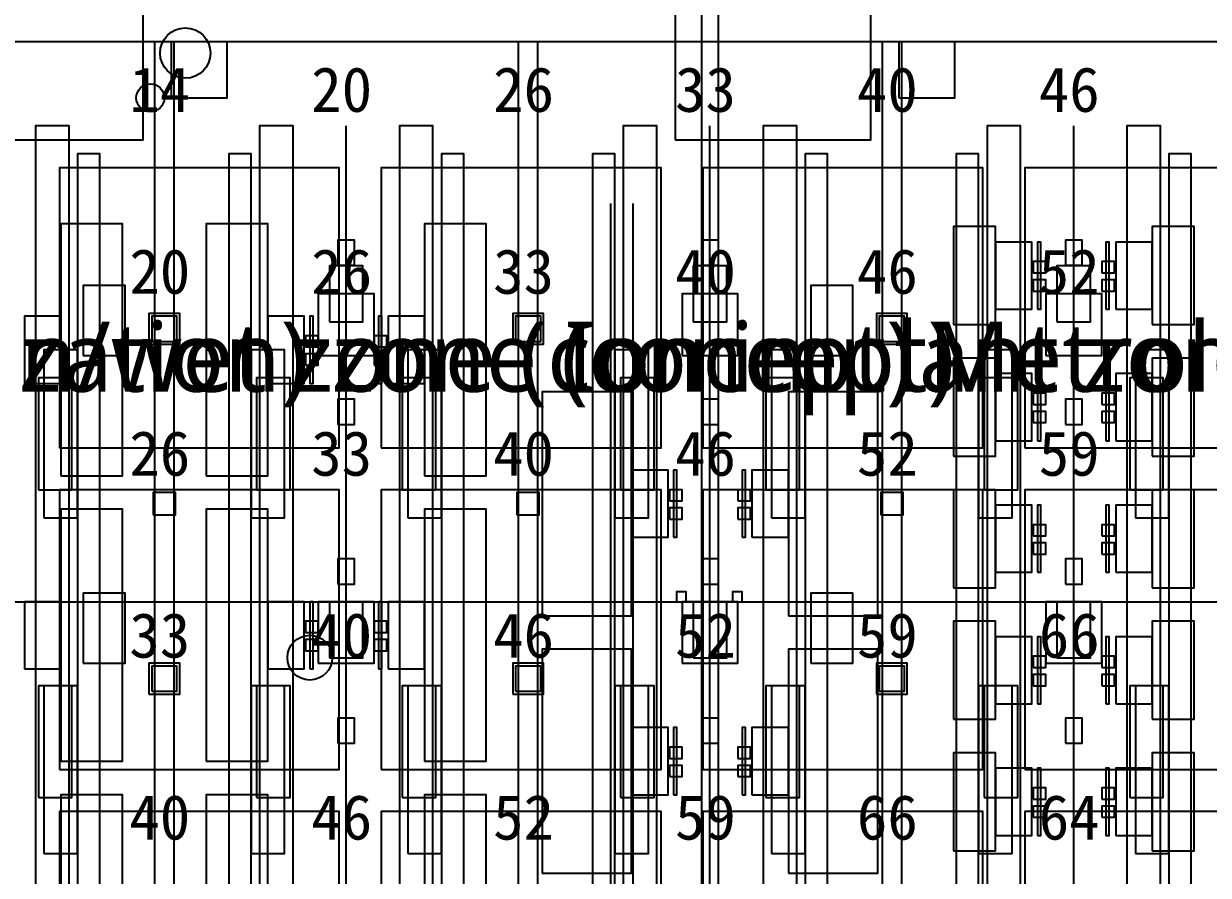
# Model space of a CAD drawing. Header units: metres. Extents: x -1640 to 1560, y -268 to 2338.
# Drawn here: x -110.28 to -67.94, y 1693.22 to 1723.65 of the extents above; entities that cross this region are included whole.
import ezdxf

# ---------------------------------------------------------------- set-up
doc = ezdxf.new("R2010")
doc.units = ezdxf.units.M
for name, color, linetype in [('1F_CHL', 4, 'Continuous'), ('1F_EHS_EXIT_DOOR_CONCEPT', 3, 'Continuous'), ('1F_EHS_EXTINGUISHER_HYDRANT_CABINET_CONCEPT', 1, 'Continuous'), ('1F_PUMP', 2, 'Continuous'), ('1F_SCR', 3, 'Continuous'), ('1F_STRUCT_COLUMN', 8, 'Continuous'), ('1F_ZONE', 3, 'Continuous'), ('2F_CSF_LATERAL_RACK_CONCEPT', 9, 'Continuous'), ('2F_EHS_EXIT_DOOR_CONCEPT', 3, 'Continuous'), ('2F_RFG', 5, 'Continuous'), ('2F_STRUCT_COLUMN', 8, 'Continuous'), ('2F_VMB', 6, 'Continuous'), ('2F_ZONE', 3, 'Continuous'), ('3F_CLEANROOM_OVERHEAD_PIPE_DUCT_CONCEPT', 9, 'Continuous'), ('3F_EHS_EGRESS_DIST_M', 2, 'Continuous'), ('3F_EHS_EXIT_DOOR_CONCEPT', 3, 'Continuous'), ('3F_EHS_SAFETY_SHOWER_EYEWASH_CONCEPT', 3, 'Continuous'), ('3F_FOUP', 5, 'Continuous'), ('3F_IMP', 1, 'Continuous'), ('3F_METRO', 2, 'Continuous'), ('3F_OHT', 9, 'Continuous'), ('3F_OHTV', 1, 'Continuous'), ('3F_STRUCT_COLUMN', 8, 'Continuous'), ('3F_TBAR', 6, 'Continuous'), ('3F_TEXT', 7, 'Continuous'), ('3F_WET', 6, 'Continuous'), ('3F_ZONE', 3, 'Continuous'), ('4F_FFU', 1, 'Continuous'), ('4F_STRUCT_PLENUM_TRUSS_CONCEPT', 9, 'Continuous'), ('4F_ZONE', 3, 'Continuous'), ('5F_CHL', 4, 'Continuous'), ('5F_EHS_EXIT_DOOR_CONCEPT', 3, 'Continuous'), ('5F_EHS_EXTINGUISHER_HYDRANT_CABINET_CONCEPT', 1, 'Continuous'), ('5F_PUMP', 2, 'Continuous'), ('5F_SCR', 3, 'Continuous'), ('5F_STRUCT_COLUMN', 8, 'Continuous'), ('5F_ZONE', 3, 'Continuous'), ('6F_CSF_LATERAL_RACK_CONCEPT', 9, 'Continuous'), ('6F_EHS_EXIT_DOOR_CONCEPT', 3, 'Continuous'), ('6F_RFG', 5, 'Continuous'), ('6F_STRUCT_COLUMN', 8, 'Continuous'), ('6F_VMB', 6, 'Continuous'), ('6F_ZONE', 3, 'Continuous'), ('7F_CLEANROOM_OVERHEAD_PIPE_DUCT_CONCEPT', 9, 'Continuous'), ('7F_EHS_EGRESS_DIST_M', 2, 'Continuous'), ('7F_EHS_EXIT_DOOR_CONCEPT', 3, 'Continuous'), ('7F_EHS_SAFETY_SHOWER_EYEWASH_CONCEPT', 3, 'Continuous'), ('7F_FOUP', 5, 'Continuous'), ('7F_IMP', 1, 'Continuous'), ('7F_METRO', 2, 'Continuous'), ('7F_OHT', 9, 'Continuous'), ('7F_OHTV', 1, 'Continuous'), ('7F_STRUCT_COLUMN', 8, 'Continuous'), ('7F_TBAR', 6, 'Continuous'), ('7F_TEXT', 7, 'Continuous'), ('7F_WET', 6, 'Continuous'), ('7F_ZONE', 3, 'Continuous'), ('8F_FFU', 1, 'Continuous'), ('8F_STRUCT_PLENUM_TRUSS_CONCEPT', 9, 'Continuous'), ('8F_ZONE', 3, 'Continuous'), ('EHS_GAS_SUPPLY', 3, 'Continuous'), ('EHS_PROCESS_EXHAUST', 1, 'Continuous'), ('EHS_TREATED_EXHAUST', 30, 'Continuous'), ('RF_RSC', 4, 'Continuous'), ('RF_STACK', 2, 'Continuous'), ('UTIL_GAS.SPEC_CONCEPT', 3, 'Continuous'), ('UTIL_PCW.R_CONCEPT', 1, 'Continuous'), ('UTIL_PCW.S_CONCEPT', 6, 'Continuous')]:
    doc.layers.add(name, color=color, linetype=linetype)
doc.styles.add('KO', font='malgun.ttf')

msp = doc.modelspace()

# ---------------------------------------------------------------- linework, layer by layer
at = {"layer": '1F_CHL'}
for points in [[(-108.15, 1711.8), (-106.65, 1711.8), (-106.65, 1714.3), (-108.15, 1714.3)], [(-82.15, 1711.8), (-80.65, 1711.8), (-80.65, 1714.3), (-82.15, 1714.3)], [(-108.15, 1700.8), (-106.65, 1700.8), (-106.65, 1703.3), (-108.15, 1703.3)], [(-82.15, 1700.8), (-80.65, 1700.8), (-80.65, 1703.3), (-82.15, 1703.3)]]:
    msp.add_lwpolyline(points, close=True, dxfattribs=at)
at = {"layer": '1F_EHS_EXIT_DOOR_CONCEPT'}
msp.add_circle((-104.5, 1722.6), 0.9, dxfattribs=at)
at = {"layer": '1F_EHS_EXTINGUISHER_HYDRANT_CABINET_CONCEPT'}
msp.add_circle((-105.75, 1721), 0.5, dxfattribs=at)
at = {"layer": '1F_PUMP'}
for points in [[(-109.75, 1707), (-108.55, 1707), (-108.55, 1711), (-109.75, 1711)], [(-101.95, 1707), (-100.75, 1707), (-100.75, 1711), (-101.95, 1711)], [(-96.75, 1707), (-95.55, 1707), (-95.55, 1711), (-96.75, 1711)], [(-88.95, 1707), (-87.75, 1707), (-87.75, 1711), (-88.95, 1711)], [(-83.75, 1707), (-82.55, 1707), (-82.55, 1711), (-83.75, 1711)], [(-75.95, 1707), (-74.75, 1707), (-74.75, 1711), (-75.95, 1711)], [(-70.75, 1707), (-69.55, 1707), (-69.55, 1711), (-70.75, 1711)], [(-109.75, 1696), (-108.55, 1696), (-108.55, 1700), (-109.75, 1700)], [(-101.95, 1696), (-100.75, 1696), (-100.75, 1700), (-101.95, 1700)], [(-96.75, 1696), (-95.55, 1696), (-95.55, 1700), (-96.75, 1700)], [(-88.95, 1696), (-87.75, 1696), (-87.75, 1700), (-88.95, 1700)], [(-83.75, 1696), (-82.55, 1696), (-82.55, 1700), (-83.75, 1700)], [(-75.95, 1696), (-74.75, 1696), (-74.75, 1700), (-75.95, 1700)], [(-70.75, 1696), (-69.55, 1696), (-69.55, 1700), (-70.75, 1700)]]:
    msp.add_lwpolyline(points, close=True, dxfattribs=at)
at = {"layer": '1F_SCR'}
for points in [[(-99.75, 1711.8), (-97.75, 1711.8), (-97.75, 1714), (-99.75, 1714)], [(-86.75, 1711.8), (-84.75, 1711.8), (-84.75, 1714), (-86.75, 1714)], [(-73.75, 1711.8), (-71.75, 1711.8), (-71.75, 1714), (-73.75, 1714)], [(-99.75, 1700.8), (-97.75, 1700.8), (-97.75, 1703), (-99.75, 1703)], [(-86.75, 1700.8), (-84.75, 1700.8), (-84.75, 1703), (-86.75, 1703)], [(-73.75, 1700.8), (-71.75, 1700.8), (-71.75, 1703), (-73.75, 1703)]]:
    msp.add_lwpolyline(points, close=True, dxfattribs=at)
at = {"layer": '1F_STRUCT_COLUMN'}
for points in [[(-105.8, 1712.2), (-104.7, 1712.2), (-104.7, 1713.3), (-105.8, 1713.3)], [(-92.8, 1712.2), (-91.7, 1712.2), (-91.7, 1713.3), (-92.8, 1713.3)], [(-79.8, 1712.2), (-78.7, 1712.2), (-78.7, 1713.3), (-79.8, 1713.3)], [(-105.8, 1699.7), (-104.7, 1699.7), (-104.7, 1700.8), (-105.8, 1700.8)], [(-92.8, 1699.7), (-91.7, 1699.7), (-91.7, 1700.8), (-92.8, 1700.8)], [(-79.8, 1699.7), (-78.7, 1699.7), (-78.7, 1700.8), (-79.8, 1700.8)]]:
    msp.add_lwpolyline(points, close=True, dxfattribs=at)
at = {"layer": '1F_ZONE'}
msp.add_lwpolyline([(-283, 1569), (-57.5, 1569), (-57.5, 1723), (-283, 1723)], close=True, dxfattribs=at)
at = {"layer": '2F_CSF_LATERAL_RACK_CONCEPT'}
for points in [[(-108.35, 1573), (-107.55, 1573), (-107.55, 1719), (-108.35, 1719)], [(-102.95, 1573), (-102.15, 1573), (-102.15, 1719), (-102.95, 1719)], [(-95.35, 1573), (-94.55, 1573), (-94.55, 1719), (-95.35, 1719)], [(-89.95, 1573), (-89.15, 1573), (-89.15, 1719), (-89.95, 1719)], [(-82.35, 1573), (-81.55, 1573), (-81.55, 1719), (-82.35, 1719)], [(-76.95, 1573), (-76.15, 1573), (-76.15, 1719), (-76.95, 1719)], [(-69.35, 1573), (-68.55, 1573), (-68.55, 1719), (-69.35, 1719)]]:
    msp.add_lwpolyline(points, close=True, dxfattribs=at)
at = {"layer": '2F_EHS_EXIT_DOOR_CONCEPT'}
msp.add_circle((-104.5, 1722.6), 0.9, dxfattribs=at)
at = {"layer": '2F_RFG'}
for points in [[(-109.55, 1706), (-108.35, 1706), (-108.35, 1712), (-109.55, 1712)], [(-102.15, 1706), (-100.95, 1706), (-100.95, 1712), (-102.15, 1712)], [(-96.55, 1706), (-95.35, 1706), (-95.35, 1712), (-96.55, 1712)], [(-89.15, 1706), (-87.95, 1706), (-87.95, 1712), (-89.15, 1712)], [(-83.55, 1706), (-82.35, 1706), (-82.35, 1712), (-83.55, 1712)], [(-76.15, 1706), (-74.95, 1706), (-74.95, 1712), (-76.15, 1712)], [(-70.55, 1706), (-69.35, 1706), (-69.35, 1712), (-70.55, 1712)], [(-109.55, 1694), (-108.35, 1694), (-108.35, 1700), (-109.55, 1700)], [(-102.15, 1694), (-100.95, 1694), (-100.95, 1700), (-102.15, 1700)], [(-96.55, 1694), (-95.35, 1694), (-95.35, 1700), (-96.55, 1700)], [(-89.15, 1694), (-87.95, 1694), (-87.95, 1700), (-89.15, 1700)], [(-83.55, 1694), (-82.35, 1694), (-82.35, 1700), (-83.55, 1700)], [(-76.15, 1694), (-74.95, 1694), (-74.95, 1700), (-76.15, 1700)], [(-70.55, 1694), (-69.35, 1694), (-69.35, 1700), (-70.55, 1700)]]:
    msp.add_lwpolyline(points, close=True, dxfattribs=at)
at = {"layer": '2F_STRUCT_COLUMN'}
for points in [[(-105.7, 1712.3), (-104.8, 1712.3), (-104.8, 1713.2), (-105.7, 1713.2)], [(-92.7, 1712.3), (-91.8, 1712.3), (-91.8, 1713.2), (-92.7, 1713.2)], [(-79.7, 1712.3), (-78.8, 1712.3), (-78.8, 1713.2), (-79.7, 1713.2)], [(-105.7, 1699.8), (-104.8, 1699.8), (-104.8, 1700.7), (-105.7, 1700.7)], [(-92.7, 1699.8), (-91.8, 1699.8), (-91.8, 1700.7), (-92.7, 1700.7)], [(-79.7, 1699.8), (-78.8, 1699.8), (-78.8, 1700.7), (-79.7, 1700.7)]]:
    msp.add_lwpolyline(points, close=True, dxfattribs=at)
at = {"layer": '2F_VMB'}
for points in [[(-99.35, 1713), (-98.15, 1713), (-98.15, 1715), (-99.35, 1715)], [(-86.35, 1713), (-85.15, 1713), (-85.15, 1715), (-86.35, 1715)], [(-73.35, 1713), (-72.15, 1713), (-72.15, 1715), (-73.35, 1715)], [(-99.35, 1701), (-98.15, 1701), (-98.15, 1703), (-99.35, 1703)], [(-86.35, 1701), (-85.15, 1701), (-85.15, 1703), (-86.35, 1703)], [(-73.35, 1701), (-72.15, 1701), (-72.15, 1703), (-73.35, 1703)]]:
    msp.add_lwpolyline(points, close=True, dxfattribs=at)
at = {"layer": '2F_ZONE'}
msp.add_lwpolyline([(-283, 1569), (-57.5, 1569), (-57.5, 1723), (-283, 1723)], close=True, dxfattribs=at)
at = {"layer": '3F_CLEANROOM_OVERHEAD_PIPE_DUCT_CONCEPT'}
for points in [[(-109.85, 1572), (-108.65, 1572), (-108.65, 1720), (-109.85, 1720)], [(-101.85, 1572), (-100.65, 1572), (-100.65, 1720), (-101.85, 1720)], [(-96.85, 1572), (-95.65, 1572), (-95.65, 1720), (-96.85, 1720)], [(-88.85, 1572), (-87.65, 1572), (-87.65, 1720), (-88.85, 1720)], [(-83.85, 1572), (-82.65, 1572), (-82.65, 1720), (-83.85, 1720)], [(-75.85, 1572), (-74.65, 1572), (-74.65, 1720), (-75.85, 1720)], [(-70.85, 1572), (-69.65, 1572), (-69.65, 1720), (-70.85, 1720)]]:
    msp.add_lwpolyline(points, close=True, dxfattribs=at)
at = {"layer": '3F_EHS_EXIT_DOOR_CONCEPT'}
msp.add_circle((-104.5, 1722.6), 0.9, dxfattribs=at)
at = {"layer": '3F_EHS_SAFETY_SHOWER_EYEWASH_CONCEPT'}
msp.add_circle((-100.05, 1701), 0.8, dxfattribs=at)
at = {"layer": '3F_FOUP'}
for points in [[(-74.2, 1714.75), (-73.75, 1714.75), (-73.75, 1715.15), (-74.2, 1715.15)], [(-71.75, 1714.75), (-71.3, 1714.75), (-71.3, 1715.15), (-71.75, 1715.15)], [(-74.2, 1714.1), (-73.75, 1714.1), (-73.75, 1714.5), (-74.2, 1714.5)], [(-71.75, 1714.1), (-71.3, 1714.1), (-71.3, 1714.5), (-71.75, 1714.5)], [(-100.2, 1712.1), (-99.75, 1712.1), (-99.75, 1712.5), (-100.2, 1712.5)], [(-97.75, 1712.1), (-97.3, 1712.1), (-97.3, 1712.5), (-97.75, 1712.5)], [(-100.2, 1711.45), (-99.75, 1711.45), (-99.75, 1711.85), (-100.2, 1711.85)], [(-97.75, 1711.45), (-97.3, 1711.45), (-97.3, 1711.85), (-97.75, 1711.85)], [(-74.2, 1710.05), (-73.75, 1710.05), (-73.75, 1710.45), (-74.2, 1710.45)], [(-71.75, 1710.05), (-71.3, 1710.05), (-71.3, 1710.45), (-71.75, 1710.45)], [(-74.2, 1709.4), (-73.75, 1709.4), (-73.75, 1709.8), (-74.2, 1709.8)], [(-71.75, 1709.4), (-71.3, 1709.4), (-71.3, 1709.8), (-71.75, 1709.8)], [(-87.2, 1706.6), (-86.75, 1706.6), (-86.75, 1707), (-87.2, 1707)], [(-84.75, 1706.6), (-84.3, 1706.6), (-84.3, 1707), (-84.75, 1707)], [(-87.2, 1705.95), (-86.75, 1705.95), (-86.75, 1706.35), (-87.2, 1706.35)], [(-84.75, 1705.95), (-84.3, 1705.95), (-84.3, 1706.35), (-84.75, 1706.35)], [(-74.2, 1705.35), (-73.75, 1705.35), (-73.75, 1705.75), (-74.2, 1705.75)], [(-71.75, 1705.35), (-71.3, 1705.35), (-71.3, 1705.75), (-71.75, 1705.75)], [(-74.2, 1704.7), (-73.75, 1704.7), (-73.75, 1705.1), (-74.2, 1705.1)], [(-71.75, 1704.7), (-71.3, 1704.7), (-71.3, 1705.1), (-71.75, 1705.1)], [(-100.2, 1701.9), (-99.75, 1701.9), (-99.75, 1702.3), (-100.2, 1702.3)], [(-97.75, 1701.9), (-97.3, 1701.9), (-97.3, 1702.3), (-97.75, 1702.3)], [(-100.2, 1701.25), (-99.75, 1701.25), (-99.75, 1701.65), (-100.2, 1701.65)], [(-97.75, 1701.25), (-97.3, 1701.25), (-97.3, 1701.65), (-97.75, 1701.65)], [(-74.2, 1700.65), (-73.75, 1700.65), (-73.75, 1701.05), (-74.2, 1701.05)], [(-71.75, 1700.65), (-71.3, 1700.65), (-71.3, 1701.05), (-71.75, 1701.05)], [(-74.2, 1700), (-73.75, 1700), (-73.75, 1700.4), (-74.2, 1700.4)], [(-71.75, 1700), (-71.3, 1700), (-71.3, 1700.4), (-71.75, 1700.4)], [(-87.2, 1697.4), (-86.75, 1697.4), (-86.75, 1697.8), (-87.2, 1697.8)], [(-84.75, 1697.4), (-84.3, 1697.4), (-84.3, 1697.8), (-84.75, 1697.8)], [(-87.2, 1696.75), (-86.75, 1696.75), (-86.75, 1697.15), (-87.2, 1697.15)], [(-84.75, 1696.75), (-84.3, 1696.75), (-84.3, 1697.15), (-84.75, 1697.15)], [(-74.2, 1695.95), (-73.75, 1695.95), (-73.75, 1696.35), (-74.2, 1696.35)], [(-71.75, 1695.95), (-71.3, 1695.95), (-71.3, 1696.35), (-71.75, 1696.35)], [(-74.2, 1695.3), (-73.75, 1695.3), (-73.75, 1695.7), (-74.2, 1695.7)], [(-71.75, 1695.3), (-71.3, 1695.3), (-71.3, 1695.7), (-71.75, 1695.7)]]:
    msp.add_lwpolyline(points, close=True, dxfattribs=at)
at = {"layer": '3F_IMP'}
for points in [[(-91.75, 1702.5), (-88.55, 1702.5), (-88.55, 1710.5), (-91.75, 1710.5)], [(-82.95, 1702.5), (-79.75, 1702.5), (-79.75, 1710.5), (-82.95, 1710.5)], [(-88.55, 1705.3), (-87.25, 1705.3), (-87.25, 1707.7), (-88.55, 1707.7)], [(-84.25, 1705.3), (-82.95, 1705.3), (-82.95, 1707.7), (-84.25, 1707.7)], [(-91.75, 1693.3), (-88.55, 1693.3), (-88.55, 1701.3), (-91.75, 1701.3)], [(-82.95, 1693.3), (-79.75, 1693.3), (-79.75, 1701.3), (-82.95, 1701.3)], [(-88.55, 1696.1), (-87.25, 1696.1), (-87.25, 1698.5), (-88.55, 1698.5)], [(-84.25, 1696.1), (-82.95, 1696.1), (-82.95, 1698.5), (-84.25, 1698.5)]]:
    msp.add_lwpolyline(points, close=True, dxfattribs=at)
at = {"layer": '3F_METRO'}
for points in [[(-77.05, 1712.9), (-75.55, 1712.9), (-75.55, 1716.4), (-77.05, 1716.4)], [(-69.95, 1712.9), (-68.45, 1712.9), (-68.45, 1716.4), (-69.95, 1716.4)], [(-75.55, 1713.45), (-74.25, 1713.45), (-74.25, 1715.85), (-75.55, 1715.85)], [(-71.25, 1713.45), (-69.95, 1713.45), (-69.95, 1715.85), (-71.25, 1715.85)], [(-77.05, 1708.2), (-75.55, 1708.2), (-75.55, 1711.7), (-77.05, 1711.7)], [(-69.95, 1708.2), (-68.45, 1708.2), (-68.45, 1711.7), (-69.95, 1711.7)], [(-75.55, 1708.75), (-74.25, 1708.75), (-74.25, 1711.15), (-75.55, 1711.15)], [(-71.25, 1708.75), (-69.95, 1708.75), (-69.95, 1711.15), (-71.25, 1711.15)], [(-77.05, 1703.5), (-75.55, 1703.5), (-75.55, 1707), (-77.05, 1707)], [(-69.95, 1703.5), (-68.45, 1703.5), (-68.45, 1707), (-69.95, 1707)], [(-75.55, 1704.05), (-74.25, 1704.05), (-74.25, 1706.45), (-75.55, 1706.45)], [(-71.25, 1704.05), (-69.95, 1704.05), (-69.95, 1706.45), (-71.25, 1706.45)], [(-77.05, 1698.8), (-75.55, 1698.8), (-75.55, 1702.3), (-77.05, 1702.3)], [(-69.95, 1698.8), (-68.45, 1698.8), (-68.45, 1702.3), (-69.95, 1702.3)], [(-75.55, 1699.35), (-74.25, 1699.35), (-74.25, 1701.75), (-75.55, 1701.75)], [(-71.25, 1699.35), (-69.95, 1699.35), (-69.95, 1701.75), (-71.25, 1701.75)], [(-77.05, 1694.1), (-75.55, 1694.1), (-75.55, 1697.6), (-77.05, 1697.6)], [(-69.95, 1694.1), (-68.45, 1694.1), (-68.45, 1697.6), (-69.95, 1697.6)], [(-75.55, 1694.65), (-74.25, 1694.65), (-74.25, 1697.05), (-75.55, 1697.05)], [(-71.25, 1694.65), (-69.95, 1694.65), (-69.95, 1697.05), (-71.25, 1697.05)]]:
    msp.add_lwpolyline(points, close=True, dxfattribs=at)
at = {"layer": '3F_OHT'}
for p, q in [((-98.75, 1650), (-98.75, 1720)), ((-85.75, 1650), (-85.75, 1720)), ((-72.75, 1650), (-72.75, 1720))]:
    msp.add_line(p, q, dxfattribs=at)
at = {"layer": '3F_OHTV'}
for points in [[(-99.05, 1715.02), (-98.45, 1715.02), (-98.45, 1715.92), (-99.05, 1715.92)], [(-86.05, 1715.02), (-85.45, 1715.02), (-85.45, 1715.92), (-86.05, 1715.92)], [(-73.05, 1715.02), (-72.45, 1715.02), (-72.45, 1715.92), (-73.05, 1715.92)], [(-99.05, 1709.33), (-98.45, 1709.33), (-98.45, 1710.23), (-99.05, 1710.23)], [(-86.05, 1709.33), (-85.45, 1709.33), (-85.45, 1710.23), (-86.05, 1710.23)], [(-73.05, 1709.33), (-72.45, 1709.33), (-72.45, 1710.23), (-73.05, 1710.23)], [(-99.05, 1703.63), (-98.45, 1703.63), (-98.45, 1704.53), (-99.05, 1704.53)], [(-86.05, 1703.63), (-85.45, 1703.63), (-85.45, 1704.53), (-86.05, 1704.53)], [(-73.05, 1703.63), (-72.45, 1703.63), (-72.45, 1704.53), (-73.05, 1704.53)], [(-99.05, 1697.94), (-98.45, 1697.94), (-98.45, 1698.84), (-99.05, 1698.84)], [(-86.05, 1697.94), (-85.45, 1697.94), (-85.45, 1698.84), (-86.05, 1698.84)], [(-73.05, 1697.94), (-72.45, 1697.94), (-72.45, 1698.84), (-73.05, 1698.84)]]:
    msp.add_lwpolyline(points, close=True, dxfattribs=at)
at = {"layer": '3F_STRUCT_COLUMN'}
for points in [[(-105.65, 1706.1), (-104.85, 1706.1), (-104.85, 1706.9), (-105.65, 1706.9)], [(-92.65, 1706.1), (-91.85, 1706.1), (-91.85, 1706.9), (-92.65, 1706.9)], [(-79.65, 1706.1), (-78.85, 1706.1), (-78.85, 1706.9), (-79.65, 1706.9)]]:
    msp.add_lwpolyline(points, close=True, dxfattribs=at)
at = {"layer": '3F_TBAR'}
for points in [[(-74.05, 1713.45), (-73.93, 1713.45), (-73.93, 1715.85), (-74.05, 1715.85)], [(-71.6, 1713.45), (-71.48, 1713.45), (-71.48, 1715.85), (-71.6, 1715.85)], [(-100.05, 1710.8), (-99.93, 1710.8), (-99.93, 1713.2), (-100.05, 1713.2)], [(-97.6, 1710.8), (-97.48, 1710.8), (-97.48, 1713.2), (-97.6, 1713.2)], [(-74.05, 1708.75), (-73.93, 1708.75), (-73.93, 1711.15), (-74.05, 1711.15)], [(-71.6, 1708.75), (-71.48, 1708.75), (-71.48, 1711.15), (-71.6, 1711.15)], [(-87.05, 1705.3), (-86.93, 1705.3), (-86.93, 1707.7), (-87.05, 1707.7)], [(-84.6, 1705.3), (-84.48, 1705.3), (-84.48, 1707.7), (-84.6, 1707.7)], [(-74.05, 1704.05), (-73.93, 1704.05), (-73.93, 1706.45), (-74.05, 1706.45)], [(-71.6, 1704.05), (-71.48, 1704.05), (-71.48, 1706.45), (-71.6, 1706.45)], [(-100.05, 1700.6), (-99.93, 1700.6), (-99.93, 1703), (-100.05, 1703)], [(-97.6, 1700.6), (-97.48, 1700.6), (-97.48, 1703), (-97.6, 1703)], [(-74.05, 1699.35), (-73.93, 1699.35), (-73.93, 1701.75), (-74.05, 1701.75)], [(-71.6, 1699.35), (-71.48, 1699.35), (-71.48, 1701.75), (-71.6, 1701.75)], [(-87.05, 1696.1), (-86.93, 1696.1), (-86.93, 1698.5), (-87.05, 1698.5)], [(-84.6, 1696.1), (-84.48, 1696.1), (-84.48, 1698.5), (-84.6, 1698.5)], [(-74.05, 1694.65), (-73.93, 1694.65), (-73.93, 1697.05), (-74.05, 1697.05)], [(-71.6, 1694.65), (-71.48, 1694.65), (-71.48, 1697.05), (-71.6, 1697.05)]]:
    msp.add_lwpolyline(points, close=True, dxfattribs=at)
at = {"layer": '3F_WET'}
for points in [[(-108.95, 1707.5), (-106.75, 1707.5), (-106.75, 1716.5), (-108.95, 1716.5)], [(-103.75, 1707.5), (-101.55, 1707.5), (-101.55, 1716.5), (-103.75, 1716.5)], [(-95.95, 1707.5), (-93.75, 1707.5), (-93.75, 1716.5), (-95.95, 1716.5)], [(-110.25, 1710.8), (-108.95, 1710.8), (-108.95, 1713.2), (-110.25, 1713.2)], [(-101.55, 1710.8), (-100.25, 1710.8), (-100.25, 1713.2), (-101.55, 1713.2)], [(-97.25, 1710.8), (-95.95, 1710.8), (-95.95, 1713.2), (-97.25, 1713.2)], [(-108.95, 1697.3), (-106.75, 1697.3), (-106.75, 1706.3), (-108.95, 1706.3)], [(-103.75, 1697.3), (-101.55, 1697.3), (-101.55, 1706.3), (-103.75, 1706.3)], [(-95.95, 1697.3), (-93.75, 1697.3), (-93.75, 1706.3), (-95.95, 1706.3)], [(-110.25, 1700.6), (-108.95, 1700.6), (-108.95, 1703), (-110.25, 1703)], [(-101.55, 1700.6), (-100.25, 1700.6), (-100.25, 1703), (-101.55, 1703)], [(-97.25, 1700.6), (-95.95, 1700.6), (-95.95, 1703), (-97.25, 1703)], [(-108.95, 1687.1), (-106.75, 1687.1), (-106.75, 1696.1), (-108.95, 1696.1)], [(-103.75, 1687.1), (-101.55, 1687.1), (-101.55, 1696.1), (-103.75, 1696.1)], [(-95.95, 1687.1), (-93.75, 1687.1), (-93.75, 1696.1), (-95.95, 1696.1)]]:
    msp.add_lwpolyline(points, close=True, dxfattribs=at)
at = {"layer": '3F_ZONE'}
msp.add_lwpolyline([(-283, 1569), (-57.5, 1569), (-57.5, 1723), (-283, 1723)], close=True, dxfattribs=at)
at = {"layer": '4F_FFU'}
for points in [[(-109, 1708.5), (-99, 1708.5), (-99, 1718.5), (-109, 1718.5)], [(-97.5, 1708.5), (-87.5, 1708.5), (-87.5, 1718.5), (-97.5, 1718.5)], [(-86, 1708.5), (-76, 1708.5), (-76, 1718.5), (-86, 1718.5)], [(-74.5, 1708.5), (-64.5, 1708.5), (-64.5, 1718.5), (-74.5, 1718.5)], [(-109, 1697), (-99, 1697), (-99, 1707), (-109, 1707)], [(-97.5, 1697), (-87.5, 1697), (-87.5, 1707), (-97.5, 1707)], [(-86, 1697), (-76, 1697), (-76, 1707), (-86, 1707)], [(-74.5, 1697), (-64.5, 1697), (-64.5, 1707), (-74.5, 1707)], [(-109, 1685.5), (-99, 1685.5), (-99, 1695.5), (-109, 1695.5)], [(-97.5, 1685.5), (-87.5, 1685.5), (-87.5, 1695.5), (-97.5, 1695.5)], [(-86, 1685.5), (-76, 1685.5), (-76, 1695.5), (-86, 1695.5)], [(-74.5, 1685.5), (-64.5, 1685.5), (-64.5, 1695.5), (-74.5, 1695.5)]]:
    msp.add_lwpolyline(points, close=True, dxfattribs=at)
at = {"layer": '4F_STRUCT_PLENUM_TRUSS_CONCEPT'}
for points in [[(-105.6, 1569), (-104.9, 1569), (-104.9, 1723), (-105.6, 1723)], [(-92.6, 1569), (-91.9, 1569), (-91.9, 1723), (-92.6, 1723)], [(-79.6, 1569), (-78.9, 1569), (-78.9, 1723), (-79.6, 1723)]]:
    msp.add_lwpolyline(points, close=True, dxfattribs=at)
at = {"layer": '4F_ZONE'}
msp.add_lwpolyline([(-283, 1569), (-57.5, 1569), (-57.5, 1723), (-283, 1723)], close=True, dxfattribs=at)
at = {"layer": '5F_CHL'}
for points in [[(-108.15, 1711.8), (-106.65, 1711.8), (-106.65, 1714.3), (-108.15, 1714.3)], [(-82.15, 1711.8), (-80.65, 1711.8), (-80.65, 1714.3), (-82.15, 1714.3)], [(-108.15, 1700.8), (-106.65, 1700.8), (-106.65, 1703.3), (-108.15, 1703.3)], [(-82.15, 1700.8), (-80.65, 1700.8), (-80.65, 1703.3), (-82.15, 1703.3)]]:
    msp.add_lwpolyline(points, close=True, dxfattribs=at)
at = {"layer": '5F_EHS_EXIT_DOOR_CONCEPT'}
msp.add_circle((-104.5, 1722.6), 0.9, dxfattribs=at)
at = {"layer": '5F_EHS_EXTINGUISHER_HYDRANT_CABINET_CONCEPT'}
msp.add_circle((-105.75, 1721), 0.5, dxfattribs=at)
at = {"layer": '5F_PUMP'}
for points in [[(-109.75, 1707), (-108.55, 1707), (-108.55, 1711), (-109.75, 1711)], [(-101.95, 1707), (-100.75, 1707), (-100.75, 1711), (-101.95, 1711)], [(-96.75, 1707), (-95.55, 1707), (-95.55, 1711), (-96.75, 1711)], [(-88.95, 1707), (-87.75, 1707), (-87.75, 1711), (-88.95, 1711)], [(-83.75, 1707), (-82.55, 1707), (-82.55, 1711), (-83.75, 1711)], [(-75.95, 1707), (-74.75, 1707), (-74.75, 1711), (-75.95, 1711)], [(-70.75, 1707), (-69.55, 1707), (-69.55, 1711), (-70.75, 1711)], [(-109.75, 1696), (-108.55, 1696), (-108.55, 1700), (-109.75, 1700)], [(-101.95, 1696), (-100.75, 1696), (-100.75, 1700), (-101.95, 1700)], [(-96.75, 1696), (-95.55, 1696), (-95.55, 1700), (-96.75, 1700)], [(-88.95, 1696), (-87.75, 1696), (-87.75, 1700), (-88.95, 1700)], [(-83.75, 1696), (-82.55, 1696), (-82.55, 1700), (-83.75, 1700)], [(-75.95, 1696), (-74.75, 1696), (-74.75, 1700), (-75.95, 1700)], [(-70.75, 1696), (-69.55, 1696), (-69.55, 1700), (-70.75, 1700)]]:
    msp.add_lwpolyline(points, close=True, dxfattribs=at)
at = {"layer": '5F_SCR'}
for points in [[(-99.75, 1711.8), (-97.75, 1711.8), (-97.75, 1714), (-99.75, 1714)], [(-86.75, 1711.8), (-84.75, 1711.8), (-84.75, 1714), (-86.75, 1714)], [(-73.75, 1711.8), (-71.75, 1711.8), (-71.75, 1714), (-73.75, 1714)], [(-99.75, 1700.8), (-97.75, 1700.8), (-97.75, 1703), (-99.75, 1703)], [(-86.75, 1700.8), (-84.75, 1700.8), (-84.75, 1703), (-86.75, 1703)], [(-73.75, 1700.8), (-71.75, 1700.8), (-71.75, 1703), (-73.75, 1703)]]:
    msp.add_lwpolyline(points, close=True, dxfattribs=at)
at = {"layer": '5F_STRUCT_COLUMN'}
for points in [[(-105.8, 1712.2), (-104.7, 1712.2), (-104.7, 1713.3), (-105.8, 1713.3)], [(-92.8, 1712.2), (-91.7, 1712.2), (-91.7, 1713.3), (-92.8, 1713.3)], [(-79.8, 1712.2), (-78.7, 1712.2), (-78.7, 1713.3), (-79.8, 1713.3)], [(-105.8, 1699.7), (-104.7, 1699.7), (-104.7, 1700.8), (-105.8, 1700.8)], [(-92.8, 1699.7), (-91.7, 1699.7), (-91.7, 1700.8), (-92.8, 1700.8)], [(-79.8, 1699.7), (-78.7, 1699.7), (-78.7, 1700.8), (-79.8, 1700.8)]]:
    msp.add_lwpolyline(points, close=True, dxfattribs=at)
at = {"layer": '5F_ZONE'}
msp.add_lwpolyline([(-283, 1569), (-57.5, 1569), (-57.5, 1723), (-283, 1723)], close=True, dxfattribs=at)
at = {"layer": '6F_CSF_LATERAL_RACK_CONCEPT'}
for points in [[(-108.35, 1573), (-107.55, 1573), (-107.55, 1719), (-108.35, 1719)], [(-102.95, 1573), (-102.15, 1573), (-102.15, 1719), (-102.95, 1719)], [(-95.35, 1573), (-94.55, 1573), (-94.55, 1719), (-95.35, 1719)], [(-89.95, 1573), (-89.15, 1573), (-89.15, 1719), (-89.95, 1719)], [(-82.35, 1573), (-81.55, 1573), (-81.55, 1719), (-82.35, 1719)], [(-76.95, 1573), (-76.15, 1573), (-76.15, 1719), (-76.95, 1719)], [(-69.35, 1573), (-68.55, 1573), (-68.55, 1719), (-69.35, 1719)]]:
    msp.add_lwpolyline(points, close=True, dxfattribs=at)
at = {"layer": '6F_EHS_EXIT_DOOR_CONCEPT'}
msp.add_circle((-104.5, 1722.6), 0.9, dxfattribs=at)
at = {"layer": '6F_RFG'}
for points in [[(-109.55, 1706), (-108.35, 1706), (-108.35, 1712), (-109.55, 1712)], [(-102.15, 1706), (-100.95, 1706), (-100.95, 1712), (-102.15, 1712)], [(-96.55, 1706), (-95.35, 1706), (-95.35, 1712), (-96.55, 1712)], [(-89.15, 1706), (-87.95, 1706), (-87.95, 1712), (-89.15, 1712)], [(-83.55, 1706), (-82.35, 1706), (-82.35, 1712), (-83.55, 1712)], [(-76.15, 1706), (-74.95, 1706), (-74.95, 1712), (-76.15, 1712)], [(-70.55, 1706), (-69.35, 1706), (-69.35, 1712), (-70.55, 1712)], [(-109.55, 1694), (-108.35, 1694), (-108.35, 1700), (-109.55, 1700)], [(-102.15, 1694), (-100.95, 1694), (-100.95, 1700), (-102.15, 1700)], [(-96.55, 1694), (-95.35, 1694), (-95.35, 1700), (-96.55, 1700)], [(-89.15, 1694), (-87.95, 1694), (-87.95, 1700), (-89.15, 1700)], [(-83.55, 1694), (-82.35, 1694), (-82.35, 1700), (-83.55, 1700)], [(-76.15, 1694), (-74.95, 1694), (-74.95, 1700), (-76.15, 1700)], [(-70.55, 1694), (-69.35, 1694), (-69.35, 1700), (-70.55, 1700)]]:
    msp.add_lwpolyline(points, close=True, dxfattribs=at)
at = {"layer": '6F_STRUCT_COLUMN'}
for points in [[(-105.7, 1712.3), (-104.8, 1712.3), (-104.8, 1713.2), (-105.7, 1713.2)], [(-92.7, 1712.3), (-91.8, 1712.3), (-91.8, 1713.2), (-92.7, 1713.2)], [(-79.7, 1712.3), (-78.8, 1712.3), (-78.8, 1713.2), (-79.7, 1713.2)], [(-105.7, 1699.8), (-104.8, 1699.8), (-104.8, 1700.7), (-105.7, 1700.7)], [(-92.7, 1699.8), (-91.8, 1699.8), (-91.8, 1700.7), (-92.7, 1700.7)], [(-79.7, 1699.8), (-78.8, 1699.8), (-78.8, 1700.7), (-79.7, 1700.7)]]:
    msp.add_lwpolyline(points, close=True, dxfattribs=at)
at = {"layer": '6F_VMB'}
for points in [[(-99.35, 1713), (-98.15, 1713), (-98.15, 1715), (-99.35, 1715)], [(-86.35, 1713), (-85.15, 1713), (-85.15, 1715), (-86.35, 1715)], [(-73.35, 1713), (-72.15, 1713), (-72.15, 1715), (-73.35, 1715)], [(-99.35, 1701), (-98.15, 1701), (-98.15, 1703), (-99.35, 1703)], [(-86.35, 1701), (-85.15, 1701), (-85.15, 1703), (-86.35, 1703)], [(-73.35, 1701), (-72.15, 1701), (-72.15, 1703), (-73.35, 1703)]]:
    msp.add_lwpolyline(points, close=True, dxfattribs=at)
at = {"layer": '6F_ZONE'}
msp.add_lwpolyline([(-283, 1569), (-57.5, 1569), (-57.5, 1723), (-283, 1723)], close=True, dxfattribs=at)
at = {"layer": '7F_CLEANROOM_OVERHEAD_PIPE_DUCT_CONCEPT'}
for points in [[(-109.85, 1572), (-108.65, 1572), (-108.65, 1720), (-109.85, 1720)], [(-101.85, 1572), (-100.65, 1572), (-100.65, 1720), (-101.85, 1720)], [(-96.85, 1572), (-95.65, 1572), (-95.65, 1720), (-96.85, 1720)], [(-88.85, 1572), (-87.65, 1572), (-87.65, 1720), (-88.85, 1720)], [(-83.85, 1572), (-82.65, 1572), (-82.65, 1720), (-83.85, 1720)], [(-75.85, 1572), (-74.65, 1572), (-74.65, 1720), (-75.85, 1720)], [(-70.85, 1572), (-69.65, 1572), (-69.65, 1720), (-70.85, 1720)]]:
    msp.add_lwpolyline(points, close=True, dxfattribs=at)
at = {"layer": '7F_EHS_EXIT_DOOR_CONCEPT'}
msp.add_circle((-104.5, 1722.6), 0.9, dxfattribs=at)
at = {"layer": '7F_EHS_SAFETY_SHOWER_EYEWASH_CONCEPT'}
msp.add_circle((-100.05, 1701), 0.8, dxfattribs=at)
at = {"layer": '7F_FOUP'}
for points in [[(-74.2, 1714.75), (-73.75, 1714.75), (-73.75, 1715.15), (-74.2, 1715.15)], [(-71.75, 1714.75), (-71.3, 1714.75), (-71.3, 1715.15), (-71.75, 1715.15)], [(-74.2, 1714.1), (-73.75, 1714.1), (-73.75, 1714.5), (-74.2, 1714.5)], [(-71.75, 1714.1), (-71.3, 1714.1), (-71.3, 1714.5), (-71.75, 1714.5)], [(-100.2, 1712.1), (-99.75, 1712.1), (-99.75, 1712.5), (-100.2, 1712.5)], [(-97.75, 1712.1), (-97.3, 1712.1), (-97.3, 1712.5), (-97.75, 1712.5)], [(-100.2, 1711.45), (-99.75, 1711.45), (-99.75, 1711.85), (-100.2, 1711.85)], [(-97.75, 1711.45), (-97.3, 1711.45), (-97.3, 1711.85), (-97.75, 1711.85)], [(-74.2, 1710.05), (-73.75, 1710.05), (-73.75, 1710.45), (-74.2, 1710.45)], [(-71.75, 1710.05), (-71.3, 1710.05), (-71.3, 1710.45), (-71.75, 1710.45)], [(-74.2, 1709.4), (-73.75, 1709.4), (-73.75, 1709.8), (-74.2, 1709.8)], [(-71.75, 1709.4), (-71.3, 1709.4), (-71.3, 1709.8), (-71.75, 1709.8)], [(-87.2, 1706.6), (-86.75, 1706.6), (-86.75, 1707), (-87.2, 1707)], [(-84.75, 1706.6), (-84.3, 1706.6), (-84.3, 1707), (-84.75, 1707)], [(-87.2, 1705.95), (-86.75, 1705.95), (-86.75, 1706.35), (-87.2, 1706.35)], [(-84.75, 1705.95), (-84.3, 1705.95), (-84.3, 1706.35), (-84.75, 1706.35)], [(-74.2, 1705.35), (-73.75, 1705.35), (-73.75, 1705.75), (-74.2, 1705.75)], [(-71.75, 1705.35), (-71.3, 1705.35), (-71.3, 1705.75), (-71.75, 1705.75)], [(-74.2, 1704.7), (-73.75, 1704.7), (-73.75, 1705.1), (-74.2, 1705.1)], [(-71.75, 1704.7), (-71.3, 1704.7), (-71.3, 1705.1), (-71.75, 1705.1)], [(-100.2, 1701.9), (-99.75, 1701.9), (-99.75, 1702.3), (-100.2, 1702.3)], [(-97.75, 1701.9), (-97.3, 1701.9), (-97.3, 1702.3), (-97.75, 1702.3)], [(-100.2, 1701.25), (-99.75, 1701.25), (-99.75, 1701.65), (-100.2, 1701.65)], [(-97.75, 1701.25), (-97.3, 1701.25), (-97.3, 1701.65), (-97.75, 1701.65)], [(-74.2, 1700.65), (-73.75, 1700.65), (-73.75, 1701.05), (-74.2, 1701.05)], [(-71.75, 1700.65), (-71.3, 1700.65), (-71.3, 1701.05), (-71.75, 1701.05)], [(-74.2, 1700), (-73.75, 1700), (-73.75, 1700.4), (-74.2, 1700.4)], [(-71.75, 1700), (-71.3, 1700), (-71.3, 1700.4), (-71.75, 1700.4)], [(-87.2, 1697.4), (-86.75, 1697.4), (-86.75, 1697.8), (-87.2, 1697.8)], [(-84.75, 1697.4), (-84.3, 1697.4), (-84.3, 1697.8), (-84.75, 1697.8)], [(-87.2, 1696.75), (-86.75, 1696.75), (-86.75, 1697.15), (-87.2, 1697.15)], [(-84.75, 1696.75), (-84.3, 1696.75), (-84.3, 1697.15), (-84.75, 1697.15)], [(-74.2, 1695.95), (-73.75, 1695.95), (-73.75, 1696.35), (-74.2, 1696.35)], [(-71.75, 1695.95), (-71.3, 1695.95), (-71.3, 1696.35), (-71.75, 1696.35)], [(-74.2, 1695.3), (-73.75, 1695.3), (-73.75, 1695.7), (-74.2, 1695.7)], [(-71.75, 1695.3), (-71.3, 1695.3), (-71.3, 1695.7), (-71.75, 1695.7)]]:
    msp.add_lwpolyline(points, close=True, dxfattribs=at)
at = {"layer": '7F_IMP'}
for points in [[(-91.75, 1702.5), (-88.55, 1702.5), (-88.55, 1710.5), (-91.75, 1710.5)], [(-82.95, 1702.5), (-79.75, 1702.5), (-79.75, 1710.5), (-82.95, 1710.5)], [(-88.55, 1705.3), (-87.25, 1705.3), (-87.25, 1707.7), (-88.55, 1707.7)], [(-84.25, 1705.3), (-82.95, 1705.3), (-82.95, 1707.7), (-84.25, 1707.7)], [(-91.75, 1693.3), (-88.55, 1693.3), (-88.55, 1701.3), (-91.75, 1701.3)], [(-82.95, 1693.3), (-79.75, 1693.3), (-79.75, 1701.3), (-82.95, 1701.3)], [(-88.55, 1696.1), (-87.25, 1696.1), (-87.25, 1698.5), (-88.55, 1698.5)], [(-84.25, 1696.1), (-82.95, 1696.1), (-82.95, 1698.5), (-84.25, 1698.5)]]:
    msp.add_lwpolyline(points, close=True, dxfattribs=at)
at = {"layer": '7F_METRO'}
for points in [[(-77.05, 1712.9), (-75.55, 1712.9), (-75.55, 1716.4), (-77.05, 1716.4)], [(-69.95, 1712.9), (-68.45, 1712.9), (-68.45, 1716.4), (-69.95, 1716.4)], [(-75.55, 1713.45), (-74.25, 1713.45), (-74.25, 1715.85), (-75.55, 1715.85)], [(-71.25, 1713.45), (-69.95, 1713.45), (-69.95, 1715.85), (-71.25, 1715.85)], [(-77.05, 1708.2), (-75.55, 1708.2), (-75.55, 1711.7), (-77.05, 1711.7)], [(-69.95, 1708.2), (-68.45, 1708.2), (-68.45, 1711.7), (-69.95, 1711.7)], [(-75.55, 1708.75), (-74.25, 1708.75), (-74.25, 1711.15), (-75.55, 1711.15)], [(-71.25, 1708.75), (-69.95, 1708.75), (-69.95, 1711.15), (-71.25, 1711.15)], [(-77.05, 1703.5), (-75.55, 1703.5), (-75.55, 1707), (-77.05, 1707)], [(-69.95, 1703.5), (-68.45, 1703.5), (-68.45, 1707), (-69.95, 1707)], [(-75.55, 1704.05), (-74.25, 1704.05), (-74.25, 1706.45), (-75.55, 1706.45)], [(-71.25, 1704.05), (-69.95, 1704.05), (-69.95, 1706.45), (-71.25, 1706.45)], [(-77.05, 1698.8), (-75.55, 1698.8), (-75.55, 1702.3), (-77.05, 1702.3)], [(-69.95, 1698.8), (-68.45, 1698.8), (-68.45, 1702.3), (-69.95, 1702.3)], [(-75.55, 1699.35), (-74.25, 1699.35), (-74.25, 1701.75), (-75.55, 1701.75)], [(-71.25, 1699.35), (-69.95, 1699.35), (-69.95, 1701.75), (-71.25, 1701.75)], [(-77.05, 1694.1), (-75.55, 1694.1), (-75.55, 1697.6), (-77.05, 1697.6)], [(-69.95, 1694.1), (-68.45, 1694.1), (-68.45, 1697.6), (-69.95, 1697.6)], [(-75.55, 1694.65), (-74.25, 1694.65), (-74.25, 1697.05), (-75.55, 1697.05)], [(-71.25, 1694.65), (-69.95, 1694.65), (-69.95, 1697.05), (-71.25, 1697.05)]]:
    msp.add_lwpolyline(points, close=True, dxfattribs=at)
at = {"layer": '7F_OHT'}
for p, q in [((-98.75, 1650), (-98.75, 1720)), ((-85.75, 1650), (-85.75, 1720)), ((-72.75, 1650), (-72.75, 1720))]:
    msp.add_line(p, q, dxfattribs=at)
at = {"layer": '7F_OHTV'}
for points in [[(-99.05, 1715.02), (-98.45, 1715.02), (-98.45, 1715.92), (-99.05, 1715.92)], [(-86.05, 1715.02), (-85.45, 1715.02), (-85.45, 1715.92), (-86.05, 1715.92)], [(-73.05, 1715.02), (-72.45, 1715.02), (-72.45, 1715.92), (-73.05, 1715.92)], [(-99.05, 1709.33), (-98.45, 1709.33), (-98.45, 1710.23), (-99.05, 1710.23)], [(-86.05, 1709.33), (-85.45, 1709.33), (-85.45, 1710.23), (-86.05, 1710.23)], [(-73.05, 1709.33), (-72.45, 1709.33), (-72.45, 1710.23), (-73.05, 1710.23)], [(-99.05, 1703.63), (-98.45, 1703.63), (-98.45, 1704.53), (-99.05, 1704.53)], [(-86.05, 1703.63), (-85.45, 1703.63), (-85.45, 1704.53), (-86.05, 1704.53)], [(-73.05, 1703.63), (-72.45, 1703.63), (-72.45, 1704.53), (-73.05, 1704.53)], [(-99.05, 1697.94), (-98.45, 1697.94), (-98.45, 1698.84), (-99.05, 1698.84)], [(-86.05, 1697.94), (-85.45, 1697.94), (-85.45, 1698.84), (-86.05, 1698.84)], [(-73.05, 1697.94), (-72.45, 1697.94), (-72.45, 1698.84), (-73.05, 1698.84)]]:
    msp.add_lwpolyline(points, close=True, dxfattribs=at)
at = {"layer": '7F_STRUCT_COLUMN'}
for points in [[(-105.65, 1706.1), (-104.85, 1706.1), (-104.85, 1706.9), (-105.65, 1706.9)], [(-92.65, 1706.1), (-91.85, 1706.1), (-91.85, 1706.9), (-92.65, 1706.9)], [(-79.65, 1706.1), (-78.85, 1706.1), (-78.85, 1706.9), (-79.65, 1706.9)]]:
    msp.add_lwpolyline(points, close=True, dxfattribs=at)
at = {"layer": '7F_TBAR'}
for points in [[(-74.05, 1713.45), (-73.93, 1713.45), (-73.93, 1715.85), (-74.05, 1715.85)], [(-71.6, 1713.45), (-71.48, 1713.45), (-71.48, 1715.85), (-71.6, 1715.85)], [(-100.05, 1710.8), (-99.93, 1710.8), (-99.93, 1713.2), (-100.05, 1713.2)], [(-97.6, 1710.8), (-97.48, 1710.8), (-97.48, 1713.2), (-97.6, 1713.2)], [(-74.05, 1708.75), (-73.93, 1708.75), (-73.93, 1711.15), (-74.05, 1711.15)], [(-71.6, 1708.75), (-71.48, 1708.75), (-71.48, 1711.15), (-71.6, 1711.15)], [(-87.05, 1705.3), (-86.93, 1705.3), (-86.93, 1707.7), (-87.05, 1707.7)], [(-84.6, 1705.3), (-84.48, 1705.3), (-84.48, 1707.7), (-84.6, 1707.7)], [(-74.05, 1704.05), (-73.93, 1704.05), (-73.93, 1706.45), (-74.05, 1706.45)], [(-71.6, 1704.05), (-71.48, 1704.05), (-71.48, 1706.45), (-71.6, 1706.45)], [(-100.05, 1700.6), (-99.93, 1700.6), (-99.93, 1703), (-100.05, 1703)], [(-97.6, 1700.6), (-97.48, 1700.6), (-97.48, 1703), (-97.6, 1703)], [(-74.05, 1699.35), (-73.93, 1699.35), (-73.93, 1701.75), (-74.05, 1701.75)], [(-71.6, 1699.35), (-71.48, 1699.35), (-71.48, 1701.75), (-71.6, 1701.75)], [(-87.05, 1696.1), (-86.93, 1696.1), (-86.93, 1698.5), (-87.05, 1698.5)], [(-84.6, 1696.1), (-84.48, 1696.1), (-84.48, 1698.5), (-84.6, 1698.5)], [(-74.05, 1694.65), (-73.93, 1694.65), (-73.93, 1697.05), (-74.05, 1697.05)], [(-71.6, 1694.65), (-71.48, 1694.65), (-71.48, 1697.05), (-71.6, 1697.05)]]:
    msp.add_lwpolyline(points, close=True, dxfattribs=at)
at = {"layer": '7F_WET'}
for points in [[(-108.95, 1707.5), (-106.75, 1707.5), (-106.75, 1716.5), (-108.95, 1716.5)], [(-103.75, 1707.5), (-101.55, 1707.5), (-101.55, 1716.5), (-103.75, 1716.5)], [(-95.95, 1707.5), (-93.75, 1707.5), (-93.75, 1716.5), (-95.95, 1716.5)], [(-110.25, 1710.8), (-108.95, 1710.8), (-108.95, 1713.2), (-110.25, 1713.2)], [(-101.55, 1710.8), (-100.25, 1710.8), (-100.25, 1713.2), (-101.55, 1713.2)], [(-97.25, 1710.8), (-95.95, 1710.8), (-95.95, 1713.2), (-97.25, 1713.2)], [(-108.95, 1697.3), (-106.75, 1697.3), (-106.75, 1706.3), (-108.95, 1706.3)], [(-103.75, 1697.3), (-101.55, 1697.3), (-101.55, 1706.3), (-103.75, 1706.3)], [(-95.95, 1697.3), (-93.75, 1697.3), (-93.75, 1706.3), (-95.95, 1706.3)], [(-110.25, 1700.6), (-108.95, 1700.6), (-108.95, 1703), (-110.25, 1703)], [(-101.55, 1700.6), (-100.25, 1700.6), (-100.25, 1703), (-101.55, 1703)], [(-97.25, 1700.6), (-95.95, 1700.6), (-95.95, 1703), (-97.25, 1703)], [(-108.95, 1687.1), (-106.75, 1687.1), (-106.75, 1696.1), (-108.95, 1696.1)], [(-103.75, 1687.1), (-101.55, 1687.1), (-101.55, 1696.1), (-103.75, 1696.1)], [(-95.95, 1687.1), (-93.75, 1687.1), (-93.75, 1696.1), (-95.95, 1696.1)]]:
    msp.add_lwpolyline(points, close=True, dxfattribs=at)
at = {"layer": '7F_ZONE'}
msp.add_lwpolyline([(-283, 1569), (-57.5, 1569), (-57.5, 1723), (-283, 1723)], close=True, dxfattribs=at)
at = {"layer": '8F_FFU'}
for points in [[(-109, 1708.5), (-99, 1708.5), (-99, 1718.5), (-109, 1718.5)], [(-97.5, 1708.5), (-87.5, 1708.5), (-87.5, 1718.5), (-97.5, 1718.5)], [(-86, 1708.5), (-76, 1708.5), (-76, 1718.5), (-86, 1718.5)], [(-74.5, 1708.5), (-64.5, 1708.5), (-64.5, 1718.5), (-74.5, 1718.5)], [(-109, 1697), (-99, 1697), (-99, 1707), (-109, 1707)], [(-97.5, 1697), (-87.5, 1697), (-87.5, 1707), (-97.5, 1707)], [(-86, 1697), (-76, 1697), (-76, 1707), (-86, 1707)], [(-74.5, 1697), (-64.5, 1697), (-64.5, 1707), (-74.5, 1707)], [(-109, 1685.5), (-99, 1685.5), (-99, 1695.5), (-109, 1695.5)], [(-97.5, 1685.5), (-87.5, 1685.5), (-87.5, 1695.5), (-97.5, 1695.5)], [(-86, 1685.5), (-76, 1685.5), (-76, 1695.5), (-86, 1695.5)], [(-74.5, 1685.5), (-64.5, 1685.5), (-64.5, 1695.5), (-74.5, 1695.5)]]:
    msp.add_lwpolyline(points, close=True, dxfattribs=at)
at = {"layer": '8F_STRUCT_PLENUM_TRUSS_CONCEPT'}
for points in [[(-105.6, 1569), (-104.9, 1569), (-104.9, 1723), (-105.6, 1723)], [(-92.6, 1569), (-91.9, 1569), (-91.9, 1723), (-92.6, 1723)], [(-79.6, 1569), (-78.9, 1569), (-78.9, 1723), (-79.6, 1723)]]:
    msp.add_lwpolyline(points, close=True, dxfattribs=at)
at = {"layer": '8F_ZONE'}
msp.add_lwpolyline([(-283, 1569), (-57.5, 1569), (-57.5, 1723), (-283, 1723)], close=True, dxfattribs=at)
at = {"layer": 'EHS_GAS_SUPPLY'}
msp.add_lwpolyline([(-84.95, 1703), (-84.6, 1703), (-84.6, 1703.35), (-84.95, 1703.35)], close=True, dxfattribs=at)
msp.add_lwpolyline([(-84.95, 1703), (-84.6, 1703), (-84.6, 1703.35), (-84.95, 1703.35)], close=True, dxfattribs=at)
at = {"layer": 'EHS_PROCESS_EXHAUST'}
msp.add_lwpolyline([(-86.95, 1703), (-86.6, 1703), (-86.6, 1703.35), (-86.95, 1703.35)], close=True, dxfattribs=at)
msp.add_lwpolyline([(-86.95, 1703), (-86.6, 1703), (-86.6, 1703.35), (-86.95, 1703.35)], close=True, dxfattribs=at)
at = {"layer": 'EHS_TREATED_EXHAUST'}
msp.add_lwpolyline([(-86.05, 1573), (-85.45, 1573), (-85.45, 1731), (-86.05, 1731)], close=True, dxfattribs=at)
msp.add_lwpolyline([(-86.05, 1573), (-85.45, 1573), (-85.45, 1731), (-86.05, 1731)], close=True, dxfattribs=at)
at = {"layer": 'RF_RSC'}
for points in [[(-113, 1719.5), (-106, 1719.5), (-106, 1724.5), (-113, 1724.5)], [(-87, 1719.5), (-80, 1719.5), (-80, 1724.5), (-87, 1724.5)]]:
    msp.add_lwpolyline(points, close=True, dxfattribs=at)
at = {"layer": 'RF_STACK'}
for points in [[(-105, 1721), (-103, 1721), (-103, 1723), (-105, 1723)], [(-79, 1721), (-77, 1721), (-77, 1723), (-79, 1723)]]:
    msp.add_lwpolyline(points, close=True, dxfattribs=at)
at = {"layer": 'UTIL_GAS.SPEC_CONCEPT'}
msp.add_line((-277.3, 1703), (188.3, 1703), dxfattribs=at)
msp.add_line((-277.3, 1703), (188.3, 1703), dxfattribs=at)
at = {"layer": 'UTIL_PCW.R_CONCEPT'}
msp.add_line((-88.495, 1574.78), (-88.495, 1717.23), dxfattribs=at)
msp.add_line((-88.495, 1574.78), (-88.495, 1717.23), dxfattribs=at)
at = {"layer": 'UTIL_PCW.S_CONCEPT'}
msp.add_line((-89.295, 1574.78), (-89.295, 1717.23), dxfattribs=at)
msp.add_line((-89.295, 1574.78), (-89.295, 1717.23), dxfattribs=at)

# ---------------------------------------------------------------- texts
at = {"layer": '3F_EHS_EGRESS_DIST_M'}
for s, p in [('14', (-106.5, 1720.5)), ('20', (-100, 1720.5)), ('26', (-93.5, 1720.5)), ('33', (-87, 1720.5)), ('40', (-80.5, 1720.5)), ('46', (-74, 1720.5)), ('20', (-106.5, 1714)), ('26', (-100, 1714)), ('33', (-93.5, 1714)), ('40', (-87, 1714)), ('46', (-80.5, 1714)), ('52', (-74, 1714)), ('26', (-106.5, 1707.5)), ('33', (-100, 1707.5)), ('40', (-93.5, 1707.5)), ('46', (-87, 1707.5)), ('52', (-80.5, 1707.5)), ('59', (-74, 1707.5)), ('33', (-106.5, 1701)), ('40', (-100, 1701)), ('46', (-93.5, 1701)), ('52', (-87, 1701)), ('59', (-80.5, 1701)), ('66', (-74, 1701)), ('40', (-106.5, 1694.5)), ('46', (-100, 1694.5)), ('52', (-93.5, 1694.5)), ('59', (-87, 1694.5)), ('66', (-80.5, 1694.5)), ('64', (-74, 1694.5))]:
    msp.add_text(s, height=1.6, dxfattribs=at).set_placement(p)
at = {"layer": '3F_TEXT', "style": 'KO'}
for s, p in [('CMP (planarization) zone (concept)', (-129.95, 1710.5)), ('Clean/wet zone (concept)', (-116.95, 1710.5)), ('Ion implant zone (concept)', (-90.95, 1710.5)), ('Metrology/inspection zone (concept)', (-77.95, 1710.5))]:
    msp.add_text(s, height=2.5, dxfattribs=at).set_placement(p)
at = {"layer": '7F_EHS_EGRESS_DIST_M'}
for s, p in [('14', (-106.5, 1720.5)), ('20', (-100, 1720.5)), ('26', (-93.5, 1720.5)), ('33', (-87, 1720.5)), ('40', (-80.5, 1720.5)), ('46', (-74, 1720.5)), ('20', (-106.5, 1714)), ('26', (-100, 1714)), ('33', (-93.5, 1714)), ('40', (-87, 1714)), ('46', (-80.5, 1714)), ('52', (-74, 1714)), ('26', (-106.5, 1707.5)), ('33', (-100, 1707.5)), ('40', (-93.5, 1707.5)), ('46', (-87, 1707.5)), ('52', (-80.5, 1707.5)), ('59', (-74, 1707.5)), ('33', (-106.5, 1701)), ('40', (-100, 1701)), ('46', (-93.5, 1701)), ('52', (-87, 1701)), ('59', (-80.5, 1701)), ('66', (-74, 1701)), ('40', (-106.5, 1694.5)), ('46', (-100, 1694.5)), ('52', (-93.5, 1694.5)), ('59', (-87, 1694.5)), ('66', (-80.5, 1694.5)), ('64', (-74, 1694.5))]:
    msp.add_text(s, height=1.6, dxfattribs=at).set_placement(p)
at = {"layer": '7F_TEXT', "style": 'KO'}
for s, p in [('CMP (planarization) zone (concept)', (-129.95, 1710.5)), ('Clean/wet zone (concept)', (-116.95, 1710.5)), ('Ion implant zone (concept)', (-90.95, 1710.5)), ('Metrology/inspection zone (concept)', (-77.95, 1710.5))]:
    msp.add_text(s, height=2.5, dxfattribs=at).set_placement(p)

doc.saveas('drawing.dxf')
